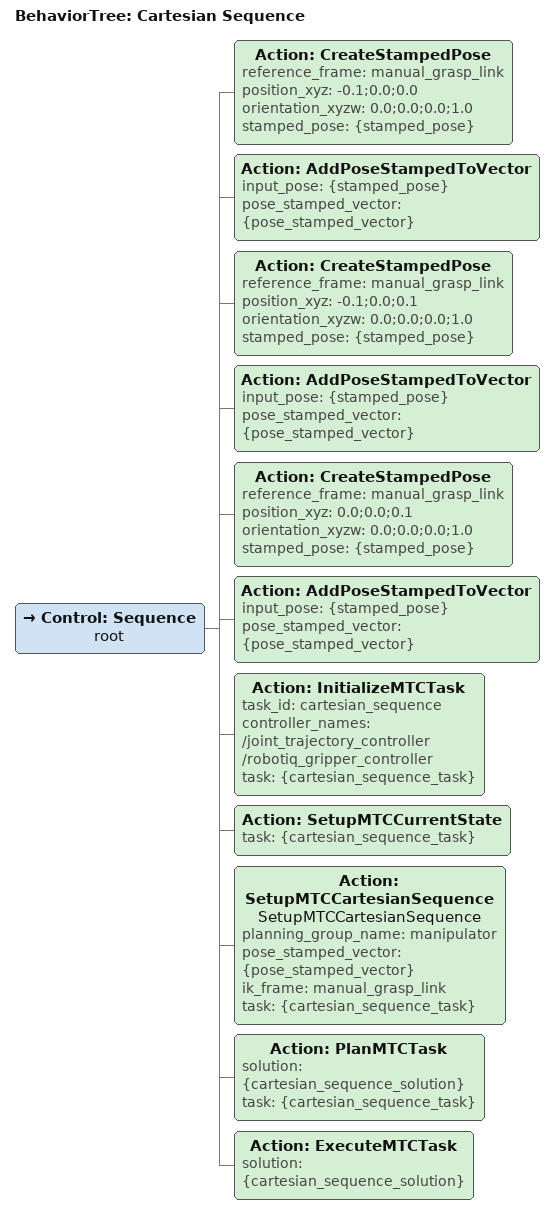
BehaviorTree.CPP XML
<?xml version='1.0' encoding='UTF-8'?>
<root BTCPP_format="4" main_tree_to_execute="Cartesian Sequence">
  <BehaviorTree ID="Cartesian Sequence" _description="Plan and execute a Cartesian path between a sequence of poses">
    <Control ID="Sequence" name="root">
      <!-- Create demo waypoints -->
      <!-- Waypoint 1 -->
      <Action ID="CreateStampedPose" reference_frame="manual_grasp_link" position_xyz="-0.1;0.0;0.0" orientation_xyzw="0.0;0.0;0.0;1.0" stamped_pose="{stamped_pose}"/>
      <Action ID="AddPoseStampedToVector" input_pose="{stamped_pose}" pose_stamped_vector="{pose_stamped_vector}"/>
      <!-- Waypoint 2 -->
      <Action ID="CreateStampedPose" reference_frame="manual_grasp_link" position_xyz="-0.1;0.0;0.1" orientation_xyzw="0.0;0.0;0.0;1.0" stamped_pose="{stamped_pose}"/>
      <Action ID="AddPoseStampedToVector" input_pose="{stamped_pose}" pose_stamped_vector="{pose_stamped_vector}"/>
      <!-- Waypoint 3 -->
      <Action ID="CreateStampedPose" reference_frame="manual_grasp_link" position_xyz="0.0;0.0;0.1" orientation_xyzw="0.0;0.0;0.0;1.0" stamped_pose="{stamped_pose}"/>
      <Action ID="AddPoseStampedToVector" input_pose="{stamped_pose}" pose_stamped_vector="{pose_stamped_vector}"/>
      <!-- Plan Cartesian motion -->
      <Action ID="InitializeMTCTask" task_id="cartesian_sequence" controller_names="/joint_trajectory_controller /robotiq_gripper_controller" task="{cartesian_sequence_task}"/>
      <Action ID="SetupMTCCurrentState" task="{cartesian_sequence_task}"/>
      <Action ID="SetupMTCCartesianSequence" name="SetupMTCCartesianSequence" planning_group_name="manipulator" pose_stamped_vector="{pose_stamped_vector}" ik_frame="manual_grasp_link" task="{cartesian_sequence_task}"/>
      <Action ID="PlanMTCTask" solution="{cartesian_sequence_solution}" task="{cartesian_sequence_task}"/>
      <Action ID="ExecuteMTCTask" solution="{cartesian_sequence_solution}"/>
    </Control>
  </BehaviorTree>
</root>
